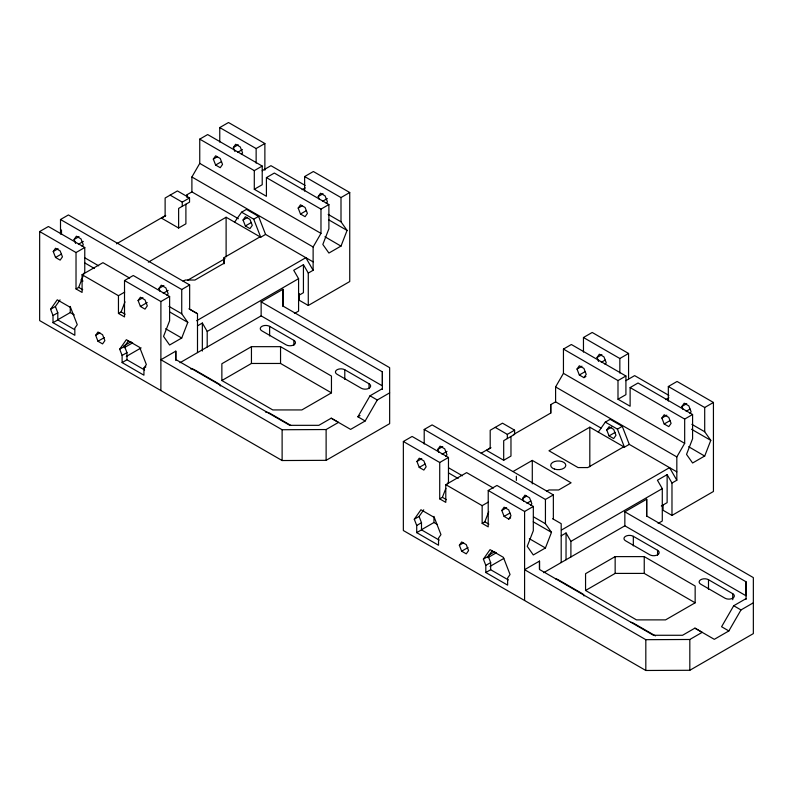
<?xml version="1.0" encoding="UTF-8"?>
<svg xmlns="http://www.w3.org/2000/svg" width="793" height="793" viewBox="0 0 793 793"><rect width="100%" height="100%" fill="white"/><g stroke="black" fill="none" stroke-linecap="round" stroke-linejoin="round"><path stroke-width="1.19" d="M83.889 274.001L84.762 271.761L84.772 247.505L48.403 226.511L39.66 231.546L39.65 320.58L282.12 460.535L326.121 460.336L389.65 423.66L389.65 367.665L282.982 306.058L282.982 289.267L261.145 301.865L261.145 315.872L179.952 362.738M53.012 322.692L53.012 315.535L50.583 309.29L57.255 299.804L70.587 307.496L77.258 324.684L74.829 328.133L74.829 335.29L53.012 322.692L57.8 319.926L74.433 329.521M57.8 319.926L57.8 312.769L55.381 306.514L60.05 299.873M129.685 278.105L102.941 262.671L82.085 274.705L82.085 292.429L76.019 288.93L76.029 252.541L84.772 247.505M169.008 306.425L181.736 313.77L187.792 322.404L181.726 338.026L169.603 345.014L163.546 336.391L169.613 320.769L169.633 296.503L133.264 275.508L124.521 280.544L124.511 316.922L118.454 313.423L118.454 295.7L124.709 292.092M143.929 368.031L143.929 375.188L122.112 362.589L122.112 355.433L119.684 349.178L126.355 339.691L139.687 347.393L146.358 364.582L143.929 368.031L145.872 366.911M160.88 390.543L160.9 301.538L124.521 280.544M175.798 360.468L175.798 351.14L160.89 359.744L282.12 429.737L326.121 429.538L338.492 422.391L331.216 418.189L318.855 425.326L289.752 425.326L175.798 359.536L175.798 351.14M187.049 194.691L187.049 197.16L187.049 194.691L191.896 191.896L191.896 176.988L199.747 163.398L199.747 139.132L207.657 134.562L262.215 166.054L262.215 184.719L254.295 189.279L254.295 170.624L262.215 166.054M202.334 351.041L202.354 323.038L197.497 325.844M221.862 380.541L221.862 363.739L251.45 346.67L280.544 346.67L331.454 376.06L331.454 392.852L301.875 409.931L272.782 409.931L221.862 380.531L251.44 363.462L280.544 363.462L331.454 392.852M224.072 263.801L224.072 257.626L260.064 236.849M226.114 256.803L226.114 217.252L260.728 237.226L265.576 234.431L313.126 261.888L313.126 270.284L308.279 273.079L308.279 305.474L299.387 300.339L299.387 293.688M251.44 363.462L251.45 346.67M328.173 214.397L341.01 221.812L347.076 230.426L341.03 246.048L328.907 253.056L322.83 244.442L328.887 228.82L328.887 204.554L274.338 173.052L266.418 177.622L266.418 196.287L254.295 189.279M269.63 335.964L269.63 326.369A5.482 3.172 0 0 0 261.868 326.369A5.482 3.172 0 0 0 261.868 330.85L286.114 344.846A5.482 3.172 0 0 0 293.876 344.846A5.482 3.172 0 0 0 293.876 340.366L269.63 326.369M280.544 363.462L280.544 346.67M282.12 460.535L282.12 429.737M282.972 306.524L282.982 289.267M293.876 345.163L293.876 340.366M294.421 313.473L298.584 311.074L298.584 278.68L293.727 270.284L303.432 264.684L303.432 292.696L298.574 295.502M313.126 261.888L313.126 246.98L320.977 233.39L320.977 209.124L328.887 204.554M326.121 460.336L326.121 429.538M344.786 379.361L344.796 369.766A5.482 3.172 0 0 0 337.035 369.766A5.482 3.172 0 0 0 337.035 374.246L361.281 388.243A5.482 3.172 0 0 0 369.042 388.243A5.482 3.172 0 0 0 369.042 383.762L344.796 369.766M369.042 388.56L369.042 383.762M261.145 301.865L382.375 371.858L382.375 385.864L261.145 315.872M447.589 483.948L448.461 481.708L448.471 457.452L412.102 436.457L403.359 441.493L403.35 530.527L645.819 670.481L689.821 670.283L753.35 633.607L753.35 577.611L646.682 516.005L646.682 499.213L624.844 511.812L624.844 525.818L543.651 572.685M416.712 532.638L416.712 525.481L414.283 519.237L420.954 509.75L434.286 517.442L440.958 534.631L438.529 538.08L438.529 545.237L416.712 532.638L421.499 529.873L439.163 540.073M421.499 529.873L421.499 522.716L419.081 516.461L423.749 509.82M493.385 488.052L466.641 472.618L445.785 484.652L445.785 502.375L439.719 498.876L439.728 462.497L448.471 457.452M533.768 516.986L545.435 523.717L551.492 532.351L545.425 547.973L533.302 554.961L527.246 546.337L533.312 530.715L533.332 506.449L496.963 485.455L488.23 490.49L488.21 526.869L482.154 523.37L482.154 505.647L488.409 502.038M524.589 600.489L524.599 511.485L488.23 490.49M539.498 569.255L539.498 561.087L524.589 569.691L645.819 639.683L689.821 639.485L702.192 632.338L694.916 628.135L682.555 635.272L653.452 635.272L539.498 569.483L539.498 561.087M550.748 413.292L550.748 404.638L555.596 401.843L555.596 386.934L563.446 373.344L563.446 349.079L571.356 344.509L625.915 376.001L625.915 394.666L617.995 399.226L617.995 380.571L625.915 376.001M566.033 559.779L566.053 532.985L561.196 535.79M585.561 590.488L585.561 573.686L615.15 556.617L644.243 556.617L695.154 586.007L695.154 602.799L665.575 619.878L636.482 619.878L585.561 590.478L615.15 573.408L644.243 573.408L695.154 602.799M589.814 466.75L589.814 427.199L624.428 447.173L629.275 444.377L676.825 471.835L676.825 480.231L671.978 483.026L671.978 515.42L663.087 510.286L663.087 504.744M615.15 573.408L615.15 556.617M691.873 424.344L704.709 431.759L710.786 440.373L704.729 455.995L692.606 463.003L686.53 454.389L692.586 438.767L692.586 414.501L638.038 382.999L630.118 387.569L630.118 406.234L617.995 399.226M633.329 545.911L633.329 536.316A5.482 3.172 0 0 0 625.568 536.316A5.482 3.172 0 0 0 625.568 540.796L649.814 554.793A5.482 3.172 0 0 0 657.575 554.793A5.482 3.172 0 0 0 657.575 550.312L633.329 536.316M644.243 573.408L644.243 556.617M645.819 670.481L645.819 639.683M646.672 516.471L646.682 499.213M657.575 555.11L657.575 550.312M658.121 523.42L662.284 521.021L662.284 488.627L657.427 480.231L667.131 474.63L667.131 502.643L661.312 506.003M676.825 471.835L676.825 456.927L684.676 443.337L684.676 419.071L692.586 414.501M689.821 670.283L689.821 639.485M708.486 589.308L708.496 579.713A5.482 3.172 0 0 0 700.734 579.713A5.482 3.172 0 0 0 700.734 584.193L724.98 598.19A5.482 3.172 0 0 0 732.742 598.19A5.482 3.172 0 0 0 732.742 593.709L708.496 579.713M732.742 599.706L732.742 593.709M624.844 511.812L746.074 581.804L746.074 595.811L624.844 525.818M341.01 246.137L324.932 236.76M704.709 456.084L688.631 446.707M76.019 288.93L78.685 287.393L83.027 276.232M118.454 313.423L121.121 311.887L125.016 301.846M439.719 498.876L442.385 497.34L445.854 488.409M482.154 523.37L484.82 521.834L488.716 511.792M389.65 392.862L377.28 399.999L365.157 420.994L357.881 416.791L370.014 395.796L382.375 388.659M746.074 598.606L733.713 605.743L721.58 626.738L728.856 630.941L740.989 609.946L753.35 602.809M53.24 251.53L55.54 248.249L60.149 250.905L62.449 256.843L60.149 260.124L55.54 257.467L53.24 251.53L58.087 248.724M75.622 243.451L74.086 239.486L76.386 236.215L80.995 238.871L83.295 244.809L82.145 246.445M213.317 159.106L215.627 155.824L220.236 158.481L222.536 164.419L220.236 167.7L215.627 165.033L213.317 159.106L217.282 156.816M95.666 335.31L97.965 332.029L102.575 334.696L104.874 340.623L102.575 343.904L97.965 341.248L95.666 335.31L99.878 332.872M234.887 151.493L233.35 147.538L235.65 144.267L240.259 146.923L242.559 152.861L241.409 154.496M138.101 300.517L140.401 297.246L145.01 299.903L147.31 305.84L145.01 309.121L140.401 306.455L138.101 300.517L142.948 297.722M160.097 291.447L158.947 288.483L161.247 285.202L165.856 287.869L168.166 293.806L167.006 295.442M119.684 349.178L124.531 346.382L128.535 340.693M234.599 222.149L241.597 212.187L246.454 209.392L258.577 216.39L265.576 234.431M243.054 220.028L245.364 216.747L249.964 219.413L252.273 225.351L249.964 228.622L245.364 225.965L243.054 220.028L247.099 217.698M298.188 208.093L300.488 204.812L305.097 207.479L307.397 213.406L305.097 216.687L300.488 214.031L298.188 208.093L302.143 205.803M319.361 199.499L318.211 196.525L320.511 193.254L325.12 195.911L327.43 201.848L326.27 203.484M416.94 461.476L419.239 458.195L423.849 460.852L426.148 466.79L423.849 470.071L419.239 467.414L416.94 461.476L421.787 458.671M438.935 452.406L437.786 449.433L440.085 446.162L444.695 448.818L446.994 454.756L445.844 456.391M577.017 369.052L579.326 365.771L583.935 368.428L586.235 374.365L583.935 377.646L579.326 374.99L577.017 369.052L581.963 366.197M459.365 545.257L461.665 541.976L466.274 544.642L468.574 550.58L466.274 553.851L461.665 551.194L459.365 545.257L463.578 542.818M598.586 361.439L597.05 357.484L599.349 354.213L603.959 356.87L606.258 362.807L605.109 364.443M501.8 510.464L504.1 507.193L508.71 509.849L511.009 515.787L508.71 519.068L504.1 516.402L501.8 510.464L506.648 507.669M523.796 501.394L522.646 498.43L524.956 495.149L529.555 497.816L531.865 503.753L530.705 505.389M483.383 559.124L490.054 549.638L503.386 557.34L510.058 574.529L507.629 577.978L507.629 585.135L485.812 572.536L485.812 565.379L483.383 559.124L488.24 556.329L492.235 550.639M598.299 432.096L605.297 422.134L610.154 419.338L622.277 426.337L629.275 444.377M606.754 429.975L609.064 426.703L613.663 429.36L615.973 435.298L613.663 438.569L609.064 435.912L606.754 429.975L611.809 427.06M661.887 418.04L664.187 414.759L668.796 417.425L671.096 423.363L668.796 426.634L664.187 423.977L661.887 418.04L666.834 415.185M683.06 409.446L681.911 406.472L684.21 403.201L688.82 405.857L691.129 411.795L689.969 413.431M219.77 142.116L219.76 127.564L228.503 122.518L264.872 143.513L264.872 170.198M60.506 234.074L60.506 219.512L68.416 214.953L189.656 284.945L189.656 309.201L197.497 313.731L197.497 352.607M74.086 239.486L79.032 236.631M233.35 147.538L238.207 144.732M55.54 257.467L61.358 254.097M78.368 244.284L83.315 241.429M215.627 165.033L221.564 161.613M237.593 152.355L242.45 149.55M256.139 163.12L256.139 148.559L264.872 143.513M170.138 195.128L182.261 202.126L189.537 197.923L189.537 202.126L178.623 208.42L178.623 228.017L161.485 218.125L165.638 215.726M116.482 243.838L165.658 215.438M262.196 170.723L270.938 165.678L305.166 185.433M178.623 228.017L185.899 223.824L185.899 204.227M50.583 309.29L55.381 306.514M53.012 315.535L57.8 312.769M148.36 262.136L226.114 217.252M304.631 191.113L304.631 176.561L313.364 171.516L349.733 192.511L349.743 281.535L308.279 305.474M57.939 319.678L70.26 312.561L70.26 306.435M302.093 189.686L305.216 187.882M241.597 212.187L253.72 219.185L258.577 216.39M245.364 225.965L251.421 222.466M158.947 288.483L163.893 285.629M318.211 196.525L323.058 193.73M183.153 281.247L185.275 280.028L194.969 280.028L224.072 263.226L224.072 257.626M140.401 306.455L147.191 302.539M163.229 293.281L168.175 290.426M300.488 214.031L306.425 210.601M322.454 201.343L327.311 198.547M187.772 280.177L225.053 258.657M181.736 313.77L181.736 289.514L189.656 284.945M160.9 301.538L169.633 296.503M341.01 221.812L341 197.566L349.733 192.511M97.965 341.248L104.289 337.6M123.599 346.026L131.083 341.704M124.194 347.711L132.669 342.824M122.112 355.433L126.959 352.627L124.531 346.382M126.315 356.454L141.134 347.899M122.112 362.589L126.959 359.784L144.623 369.984M196.654 320.739L305.85 257.685L313.126 270.284M207.201 347.007L207.201 331.444L298.584 278.68M357.881 416.791L360.012 415.562M365.157 420.994L350.605 429.39L331.216 418.189M424.205 444.021L424.205 429.459L432.116 424.899L553.355 494.891L553.355 519.157M583.47 352.062L583.46 337.511L592.202 332.465L628.571 353.46L628.571 378.925M437.786 449.433L442.732 446.578M597.05 357.484L601.907 354.679M419.239 467.414L425.058 464.044M442.068 454.23L447.014 451.376M579.326 374.99L585.264 371.56M601.292 362.302L605.178 360.062M583.935 377.646L585.908 376.506M619.839 373.067L619.839 358.505L628.571 353.46M495.209 427.377L507.332 434.376L514.607 430.173L514.607 434.376L503.694 440.67L503.694 460.267L486.555 450.374L490.708 447.976M481.242 453.16L490.867 447.609M513.319 434.643L550.748 413.034L550.748 404.638M625.905 380.67L634.638 375.624L668.866 395.38M503.694 460.267L510.97 456.074L510.97 436.467M414.283 519.237L419.081 516.461M416.712 525.481L421.499 522.716M513.121 471.478L532.291 460.406L571.089 482.798L558.668 489.975L548.974 489.975L546.873 491.184M589.814 427.199L548.974 450.771L578.067 467.573L587.772 467.573L623.764 446.796M668.33 401.06L668.33 386.508L677.063 381.463L713.432 402.457L713.442 491.482L671.978 515.42M421.638 529.625L433.959 522.508L433.959 516.382M665.793 399.632L668.925 397.828M605.297 422.134L617.42 429.132L622.277 426.337M609.064 435.912L615.12 432.413M522.646 498.43L526.602 496.15M681.911 406.472L686.758 403.677M504.1 516.402L509.929 513.041M526.929 503.228L530.884 500.938M664.187 423.977L670.125 420.548M686.153 411.289L690.039 409.049M508.71 519.068L510.652 517.948M524.599 511.485L533.332 506.449M545.435 523.717L545.435 499.461L553.355 494.891M704.709 431.759L704.699 407.513L713.432 402.457M461.665 551.194L467.989 547.547M488.369 555.358L494.782 551.65M487.893 557.657L496.368 552.771M485.812 565.379L490.659 562.574L488.24 556.329M490.015 566.4L503.783 558.45M485.812 572.536L490.659 569.731L508.323 579.931M561.424 530.061L669.55 467.632L676.825 480.231M570.901 556.954L570.901 541.391L662.284 488.627M728.856 630.941L714.305 639.336L694.916 628.135M219.76 127.564L256.139 148.559M304.631 176.561L341 197.566M583.46 337.511L619.839 358.505M668.33 386.508L704.699 407.513M199.747 139.132L254.295 170.624M266.418 177.622L320.977 209.124M563.446 349.079L617.995 380.571M630.118 387.569L684.676 419.071M328.897 219.929L347.076 230.426M691.526 429.251L710.786 440.373M563.446 373.344L684.676 443.337M199.747 163.398L320.977 233.39M555.596 386.934L676.825 456.927M191.896 176.988L313.126 246.98M191.896 191.896L238.396 218.739M555.596 401.843L601.035 428.071M189.537 197.923L177.414 190.925L165.122 198.022L165.122 216.023M514.607 430.173L502.484 423.175L490.193 430.272L490.193 448.273M733.713 605.743L740.989 609.946M370.014 395.796L377.28 399.999M60.506 219.512L181.736 289.514M424.205 429.459L545.435 499.461M552.622 518.731L561.196 523.677L561.196 562.554M188.912 308.784L197.497 313.731M403.359 441.493L439.728 462.497M39.66 231.546L76.029 252.541M84.901 257.864L98.699 265.833M448.61 467.811L462.398 475.78M84.801 262.939L94.456 268.52M169.553 311.877L187.792 322.404M448.501 472.896L458.156 478.466M533.253 521.824L551.492 532.351M82.085 274.705L118.454 295.7M445.785 484.652L482.154 505.647M529.337 538.685L545.425 547.973M80.876 279.8L83.027 281.039M165.628 328.738L181.726 338.026M78.685 287.393L82.73 289.723M121.121 311.887L125.155 314.226M442.385 497.34L446.429 499.669M484.82 521.834L488.855 524.173M290.714 425.326L269.63 413.153A5.482 3.172 0 0 0 265.744 412.231M655.464 635.887L633.329 623.1A5.482 3.172 0 0 0 630.871 622.287M433.959 522.508L436.963 524.242M70.26 312.561L74.255 314.871M667.131 474.63L671.978 483.026M566.053 532.985L570.901 541.391M303.432 264.684L308.279 273.079M202.354 323.038L207.201 331.444M617.42 429.132L624.428 447.173M253.72 219.185L260.728 237.226M746.074 581.804L746.074 599.409M532.291 460.406L532.291 483.889M516.372 476.196L516.372 480.419M507.332 434.376L507.332 438.569M490.659 562.574L490.659 569.731M382.375 371.858L382.375 389.462M182.261 202.126L182.261 206.319M126.959 352.627L126.959 359.784M61.497 229.97L61.497 234.193M584.015 595.94A5.482 3.172 0 0 0 582.409 593.699L558.163 579.703A5.482 3.172 0 0 0 555.705 578.88M190.588 368.824A5.482 3.172 0 0 1 194.463 369.756L218.709 383.753A5.482 3.172 0 0 1 220.315 385.993M554.485 469.089A7.543 4.352 0 0 0 565.805 465.313A7.543 4.352 0 0 0 554.485 461.546A7.543 4.352 0 0 0 554.485 469.089"/></g></svg>
